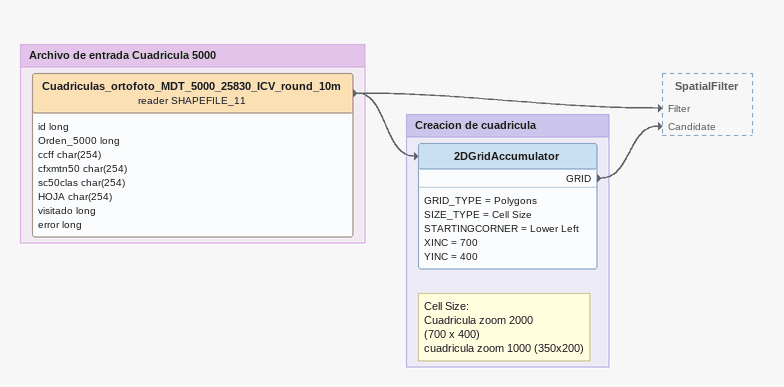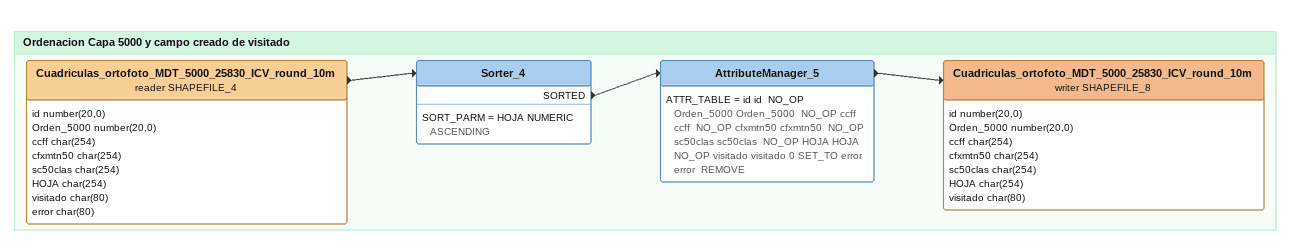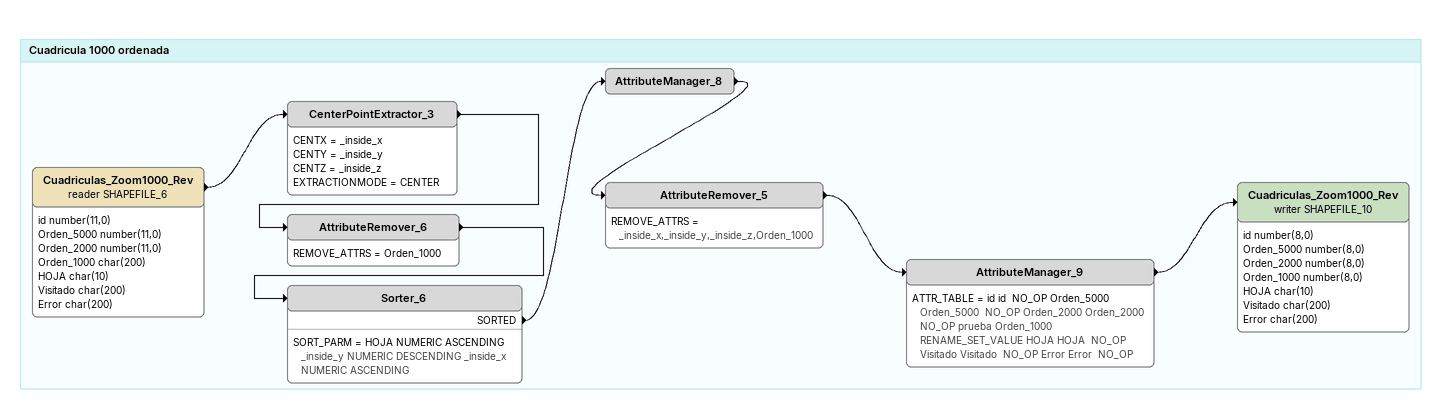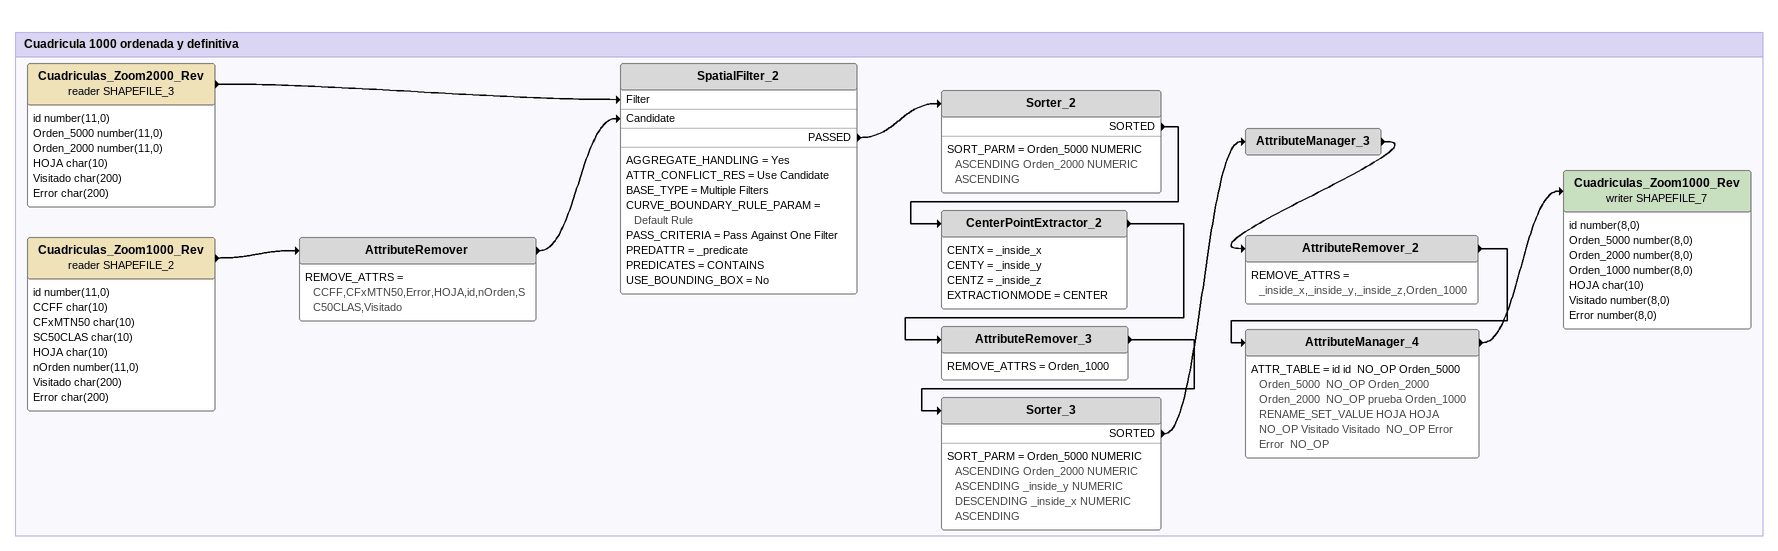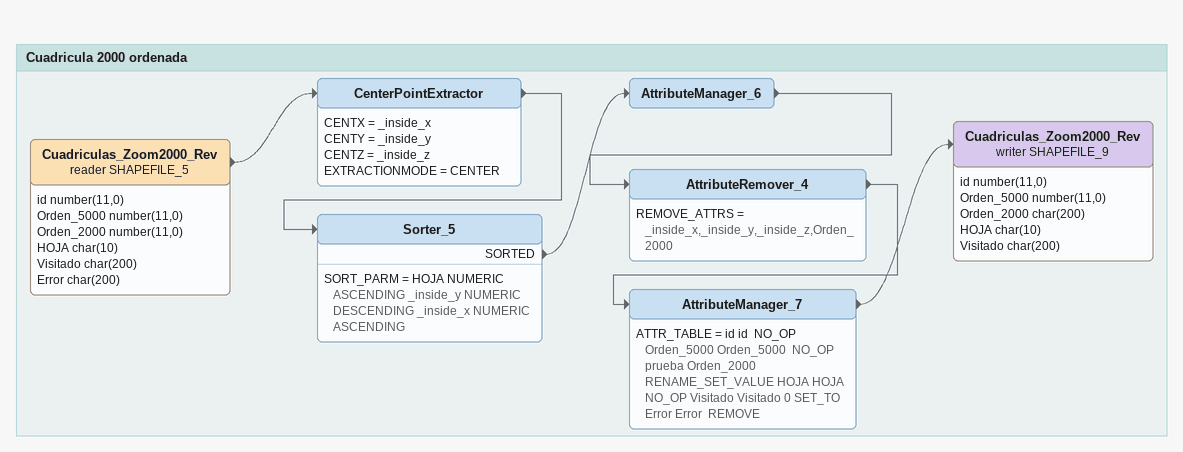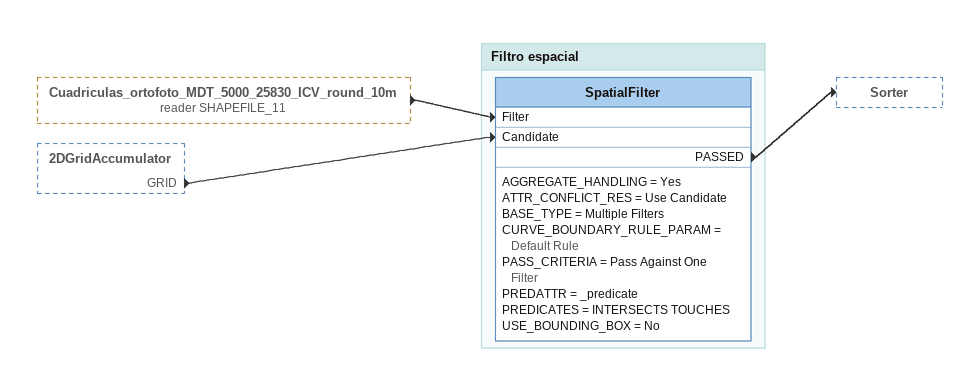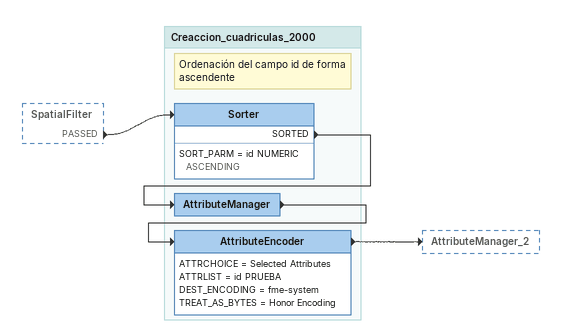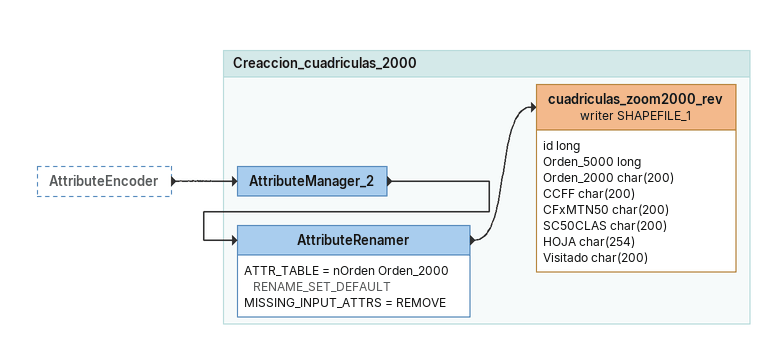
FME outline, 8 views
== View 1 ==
Bookmark: Archivo de entrada Cuadricula 5000
Cuadriculas_ortofoto_MDT_5000_25830_ICV_round_10m (reader SHAPEFILE_11)
    attributes: id long, Orden_5000 long, ccff char(254), cfxmtn50 char(254), sc50clas char(254), HOJA char(254), visitado long, error long
    -> 2DGridAccumulator
    -> SpatialFilter [Filter]

Bookmark: Creacion de cuadricula
Note: Cell Size: / Cuadricula zoom 2000 / (700 x 400) / cuadricula zoom 1000 (350x200)
2DGridAccumulator
    GRID_TYPE = Polygons
    SIZE_TYPE = Cell Size
    STARTINGCORNER = Lower Left
    XINC = 700
    YINC = 400
    GRID -> SpatialFilter [Candidate]

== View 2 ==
Bookmark: Ordenacion Capa 5000 y campo creado de visitado
Cuadriculas_ortofoto_MDT_5000_25830_ICV_round_10m (reader SHAPEFILE_4)
    attributes: id number(20,0), Orden_5000 number(20,0), ccff char(254), cfxmtn50 char(254), sc50clas char(254), HOJA char(254), visitado char(80), error char(80)
    -> Sorter_4
Sorter_4
    SORT_PARM = HOJA NUMERIC ASCENDING
    SORTED -> AttributeManager_5
AttributeManager_5
    ATTR_TABLE = id id  NO_OP Orden_5000 Orden_5000  NO_OP ccff ccff  NO_OP cfxmtn50 cfxmtn50  NO_OP sc50clas sc50clas  NO_OP HOJA HOJA  NO_OP visitado visitado 0 SET_TO error error  REMOVE
    -> Cuadriculas_ortofoto_MDT_5000_25830_ICV_round_10m (writer SHAPEFILE_8)
Cuadriculas_ortofoto_MDT_5000_25830_ICV_round_10m (writer SHAPEFILE_8)
    attributes: id number(20,0), Orden_5000 number(20,0), ccff char(254), cfxmtn50 char(254), sc50clas char(254), HOJA char(254), visitado char(80)

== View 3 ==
Bookmark: Cuadricula 1000 ordenada
Cuadriculas_Zoom1000_Rev (reader SHAPEFILE_6)
    attributes: id number(11,0), Orden_5000 number(11,0), Orden_2000 number(11,0), Orden_1000 char(200), HOJA char(10), Visitado char(200), Error char(200)
    -> CenterPointExtractor_3
CenterPointExtractor_3
    CENTX = _inside_x
    CENTY = _inside_y
    CENTZ = _inside_z
    EXTRACTIONMODE = CENTER
    -> AttributeRemover_6
AttributeRemover_6
    REMOVE_ATTRS = Orden_1000
    -> Sorter_6
Sorter_6
    SORT_PARM = HOJA NUMERIC ASCENDING _inside_y NUMERIC DESCENDING _inside_x NUMERIC ASCENDING
    SORTED -> AttributeManager_8
AttributeManager_8
    -> AttributeRemover_5
AttributeRemover_5
    REMOVE_ATTRS = _inside_x,_inside_y,_inside_z,Orden_1000
    -> AttributeManager_9
AttributeManager_9
    ATTR_TABLE = id id  NO_OP Orden_5000 Orden_5000  NO_OP Orden_2000 Orden_2000  NO_OP prueba Orden_1000  RENAME_SET_VALUE HOJA HOJA  NO_OP Visitado Visitado  NO_OP Error Error  NO_OP
    -> Cuadriculas_Zoom1000_Rev (writer SHAPEFILE_10)
Cuadriculas_Zoom1000_Rev (writer SHAPEFILE_10)
    attributes: id number(8,0), Orden_5000 number(8,0), Orden_2000 number(8,0), Orden_1000 number(8,0), HOJA char(10), Visitado char(200), Error char(200)

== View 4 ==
Bookmark: Cuadricula 1000 ordenada y definitiva
Cuadriculas_Zoom2000_Rev (reader SHAPEFILE_3)
    attributes: id number(11,0), Orden_5000 number(11,0), Orden_2000 number(11,0), HOJA char(10), Visitado char(200), Error char(200)
    -> SpatialFilter_2 [Filter]
Cuadriculas_Zoom1000_Rev (reader SHAPEFILE_2)
    attributes: id number(11,0), CCFF char(10), CFxMTN50 char(10), SC50CLAS char(10), HOJA char(10), nOrden number(11,0), Visitado char(200), Error char(200)
    -> AttributeRemover
AttributeRemover
    REMOVE_ATTRS = CCFF,CFxMTN50,Error,HOJA,id,nOrden,SC50CLAS,Visitado
    -> SpatialFilter_2 [Candidate]
SpatialFilter_2
    AGGREGATE_HANDLING = Yes
    ATTR_CONFLICT_RES = Use Candidate
    BASE_TYPE = Multiple Filters
    CURVE_BOUNDARY_RULE_PARAM = Default Rule
    PASS_CRITERIA = Pass Against One Filter
    PREDATTR = _predicate
    PREDICATES = CONTAINS
    USE_BOUNDING_BOX = No
    PASSED -> Sorter_2
Sorter_2
    SORT_PARM = Orden_5000 NUMERIC ASCENDING Orden_2000 NUMERIC ASCENDING
    SORTED -> CenterPointExtractor_2
CenterPointExtractor_2
    CENTX = _inside_x
    CENTY = _inside_y
    CENTZ = _inside_z
    EXTRACTIONMODE = CENTER
    -> AttributeRemover_3
AttributeRemover_3
    REMOVE_ATTRS = Orden_1000
    -> Sorter_3
Sorter_3
    SORT_PARM = Orden_5000 NUMERIC ASCENDING Orden_2000 NUMERIC ASCENDING _inside_y NUMERIC DESCENDING _inside_x NUMERIC ASCENDING
    SORTED -> AttributeManager_3
AttributeManager_3
    -> AttributeRemover_2
AttributeRemover_2
    REMOVE_ATTRS = _inside_x,_inside_y,_inside_z,Orden_1000
    -> AttributeManager_4
AttributeManager_4
    ATTR_TABLE = id id  NO_OP Orden_5000 Orden_5000  NO_OP Orden_2000 Orden_2000  NO_OP prueba Orden_1000  RENAME_SET_VALUE HOJA HOJA  NO_OP Visitado Visitado  NO_OP Error Error  NO_OP
    -> Cuadriculas_Zoom1000_Rev (writer SHAPEFILE_7)
Cuadriculas_Zoom1000_Rev (writer SHAPEFILE_7)
    attributes: id number(8,0), Orden_5000 number(8,0), Orden_2000 number(8,0), Orden_1000 number(8,0), HOJA char(10), Visitado number(8,0), Error number(8,0)

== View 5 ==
Bookmark: Cuadricula 2000 ordenada
Cuadriculas_Zoom2000_Rev (reader SHAPEFILE_5)
    attributes: id number(11,0), Orden_5000 number(11,0), Orden_2000 number(11,0), HOJA char(10), Visitado char(200), Error char(200)
    -> CenterPointExtractor
CenterPointExtractor
    CENTX = _inside_x
    CENTY = _inside_y
    CENTZ = _inside_z
    EXTRACTIONMODE = CENTER
    -> Sorter_5
Sorter_5
    SORT_PARM = HOJA NUMERIC ASCENDING _inside_y NUMERIC DESCENDING _inside_x NUMERIC ASCENDING
    SORTED -> AttributeManager_6
AttributeManager_6
    -> AttributeRemover_4
AttributeRemover_4
    REMOVE_ATTRS = _inside_x,_inside_y,_inside_z,Orden_2000
    -> AttributeManager_7
AttributeManager_7
    ATTR_TABLE = id id  NO_OP Orden_5000 Orden_5000  NO_OP prueba Orden_2000  RENAME_SET_VALUE HOJA HOJA  NO_OP Visitado Visitado 0 SET_TO Error Error  REMOVE
    -> Cuadriculas_Zoom2000_Rev (writer SHAPEFILE_9)
Cuadriculas_Zoom2000_Rev (writer SHAPEFILE_9)
    attributes: id number(11,0), Orden_5000 number(11,0), Orden_2000 char(200), HOJA char(10), Visitado char(200)

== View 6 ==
Cuadriculas_ortofoto_MDT_5000_25830_ICV_round_10m (reader SHAPEFILE_11) [outside]
    -> SpatialFilter [Filter]
2DGridAccumulator [outside]
    GRID -> SpatialFilter [Candidate]

Bookmark: Filtro espacial
SpatialFilter
    AGGREGATE_HANDLING = Yes
    ATTR_CONFLICT_RES = Use Candidate
    BASE_TYPE = Multiple Filters
    CURVE_BOUNDARY_RULE_PARAM = Default Rule
    PASS_CRITERIA = Pass Against One Filter
    PREDATTR = _predicate
    PREDICATES = INTERSECTS TOUCHES
    USE_BOUNDING_BOX = No
    PASSED -> Sorter

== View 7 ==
SpatialFilter [outside]
    PASSED -> Sorter

Bookmark: Creaccion_cuadriculas_2000
Note: Ordenación del campo id de forma ascendente
Sorter
    SORT_PARM = id NUMERIC ASCENDING
    SORTED -> AttributeManager
AttributeManager
    -> AttributeEncoder
AttributeEncoder
    ATTRCHOICE = Selected Attributes
    ATTRLIST = id PRUEBA
    DEST_ENCODING = fme-system
    TREAT_AS_BYTES = Honor Encoding
    -> AttributeManager_2

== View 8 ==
AttributeEncoder [outside]
    -> AttributeManager_2

Bookmark: Creaccion_cuadriculas_2000
AttributeManager_2
    -> AttributeRenamer
AttributeRenamer
    ATTR_TABLE = nOrden Orden_2000 RENAME_SET_DEFAULT
    MISSING_INPUT_ATTRS = REMOVE
    -> cuadriculas_zoom2000_rev (writer SHAPEFILE_1)
cuadriculas_zoom2000_rev (writer SHAPEFILE_1)
    attributes: id long, Orden_5000 long, Orden_2000 char(200), CCFF char(200), CFxMTN50 char(200), SC50CLAS char(200), HOJA char(254), Visitado char(200)
